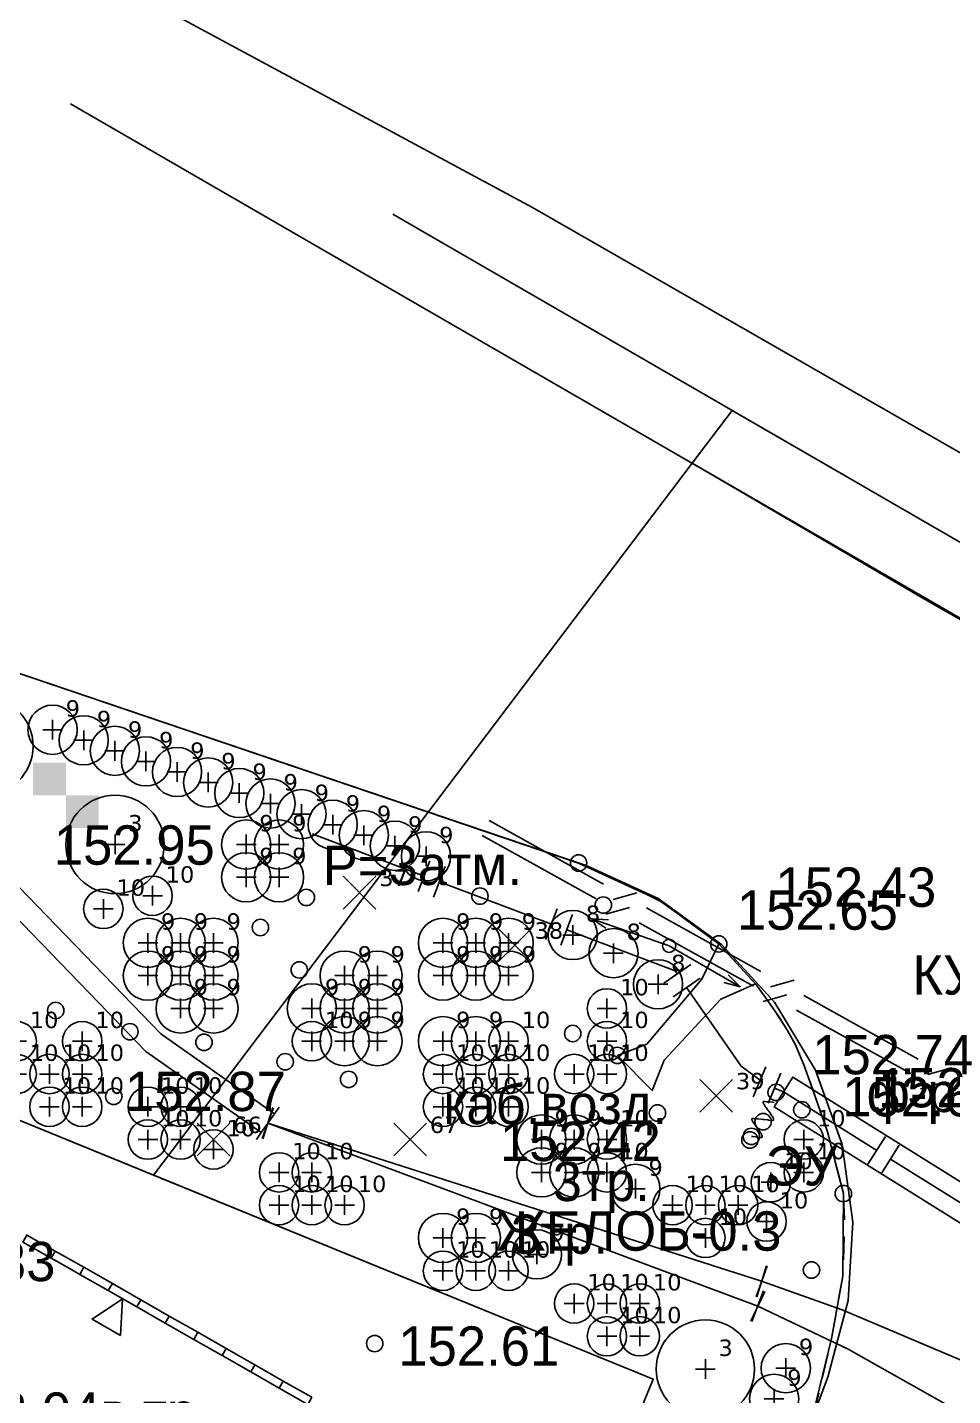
# Model space of a CAD drawing. Header units: metres. Extents: x -2743 to 126, y 13385 to 13916.
# Drawn here: x -2034.9 to -2006.69, y 13703.71 to 13745.44 of the extents above; entities that cross this region are included whole.
import ezdxf

# ---------------------------------------------------------------- set-up
doc = ezdxf.new("R2010")
doc.units = ezdxf.units.M
for name, color, linetype in [('GREEN_LABELS', 7, 'Continuous'), ('GREEN_REJECT', 1, 'Continuous'), ('GREEN_SHRUBS', 94, 'Continuous'), ('GREEN_SHRUBS_APPROVAL', 40, 'Continuous'), ('GREEN_TREES', 3, 'Continuous'), ('GREEN_ZONE_ALLOWED', 3, 'Continuous'), ('link-улица Берзарина_Граница работ$0$ГП_Граница проектирования', 7, 'Continuous'), ('link-улица Берзарина_Покрытия — Новые$0$ДВ_ПП_Газон_Р', 7, 'Continuous'), ('link-улица Берзарина_Покрытия — Новые$0$ДВ_ПП_Газон_У за счет АБ_ПЧ', 7, 'Continuous'), ('link-улица Берзарина_Покрытия — Новые$0$ДВ_ПП_Тип2_Р_покрытия_ПЧ_Местные', 7, 'Continuous'), ('link-улица Берзарина_Покрытия — Новые$0$ДВ_ПП_Тип5_Р ТР', 7, 'Continuous'), ('link_улица Берзарина_борта$0$ДВ_ГП_П_Борт_БР100.30.15', 7, 'Continuous'), ('link_улица Берзарина_борта$0$ДВ_ГП_П_Борт_Пониженный_бетонный', 7, 'Continuous'), ('link_улица Берзарина_Люки$0$_ГП_Г колодцы_сущ.', 7, 'Continuous'), ('output[1-12]_3_ДЖКХ-24_03233kl$0$Красные линии', 7, 'Continuous'), ('output[1-12]_3_ДЖКХ-24_03233tp$0$Береговая линия', 7, 'Continuous'), ('output[1-12]_3_ДЖКХ-24_03233tp$0$Горизонтали', 7, 'Continuous'), ('output[1-12]_3_ДЖКХ-24_03233tp$0$Граница улицы', 7, 'Continuous'), ('output[1-12]_3_ДЖКХ-24_03233tp$0$Колодцы', 7, 'Continuous'), ('output[1-12]_3_ДЖКХ-24_03233tp$0$ЛЭП', 7, 'Continuous'), ('output[1-12]_3_ДЖКХ-24_03233tp$0$Отдельно стоящее дерево', 7, 'Continuous'), ('output[1-12]_3_ДЖКХ-24_03233tp$0$Светофоры', 7, 'Continuous'), ('output[1-12]_3_ДЖКХ-24_03233tp$0$Указатель подз коммуникаций', 7, 'Continuous'), ('output[1-12]_3_ДЖКХ-24_03233tp$0$Фонари', 7, 'Continuous'), ('output[1-12]_3_ДЖКХ-24_03233tp$0$Фонтаны', 7, 'Continuous'), ('output[1-12]_3_ДЖКХ-24_03233up$0$Газопровод', 7, 'Continuous'), ('output[1-12]_3_ДЖКХ-24_03233up$0$Кабель защиты', 7, 'Continuous'), ('output[1-12]_3_ДЖКХ-24_03233up$0$Кабель связи', 7, 'Continuous'), ('output[1-12]_3_ДЖКХ-24_03233up$0$Кабель электрический', 7, 'Continuous'), ('output[1-12]_3_ДЖКХ-24_03233up$0$Подземные коммуникации', 7, 'Continuous')]:
    doc.layers.add(name, color=color, linetype=linetype)
doc.styles.add('unicode', font='DejaVuSans.ttf')

# ---------------------------------------------------------------- blocks, each defined once
blk = doc.blocks.new('GREEN_TREE_ACER_GINNALA')
for p, q in [((-0.3, 0), (0.3, 0)), ((0, -0.3), (0, 0.3))]:
    blk.add_line(p, q)
blk.add_circle((0, 0), 1.5)
at = {"style": 'unicode', "flags": 1}
for tag, p in [('POS', (0.4, 0.4)), ('NUM', (0.4, -0.9)), ('SPECIES', (0.4, -1.8)), ('NPA', (0.4, -2.7))]:
    blk.add_attdef(tag, p, '', height=0.5, dxfattribs=at)
blk = doc.blocks.new('GREEN_SHRUB_LONICERA_TATARICA')
for p, q in [((-0.3, 0), (0.3, 0)), ((0, -0.3), (0, 0.3))]:
    blk.add_line(p, q)
blk.add_circle((0, 0), 0.75)
at = {"style": 'unicode', "flags": 1}
for tag, p in [('POS', (0.4, 0.4)), ('NUM', (0.4, -0.9)), ('SPECIES', (0.4, -1.8)), ('NPA', (0.4, -2.7))]:
    blk.add_attdef(tag, p, '', height=0.5, dxfattribs=at)
blk = doc.blocks.new('GREEN_SHRUB_COTONEASTER_LUCIDUS')
for p, q in [((-0.3, 0), (0.3, 0)), ((0, -0.3), (0, 0.3))]:
    blk.add_line(p, q)
blk.add_circle((0, 0), 0.6)
at = {"style": 'unicode', "flags": 1}
for tag, p in [('POS', (0.4, 0.4)), ('NUM', (0.4, -0.9)), ('SPECIES', (0.4, -1.8)), ('NPA', (0.4, -2.7))]:
    blk.add_attdef(tag, p, '', height=0.5, dxfattribs=at)
blk = doc.blocks.new('GREEN_SHRUB_CORNUS_SERICEA')
for p, q in [((-0.3, 0), (0.3, 0)), ((0, -0.3), (0, 0.3))]:
    blk.add_line(p, q)
blk.add_circle((0, 0), 0.75)
at = {"style": 'unicode', "flags": 1}
for tag, p in [('POS', (0.4, 0.4)), ('NUM', (0.4, -0.9)), ('SPECIES', (0.4, -1.8)), ('NPA', (0.4, -2.7))]:
    blk.add_attdef(tag, p, '', height=0.5, dxfattribs=at)
blk = doc.blocks.new('GREEN_REJECT_MARK')
for p, q in [((-0.5, -0.5), (0.5, 0.5)), ((-0.5, 0.5), (0.5, -0.5))]:
    blk.add_line(p, q)
at = {"style": 'unicode'}
blk.add_attdef('NUM', (0.6, 0.2), '', height=0.5, dxfattribs=at)

msp = doc.modelspace()

# ---------------------------------------------------------------- hatches: boundary and pattern name
at = {"layer": 'GREEN_ZONE_ALLOWED', "transparency": 33554508}
h = msp.add_hatch(color=3, dxfattribs=at)
h.dxf.hatch_style = 1
h.paths.add_polyline_path([(-2034.727, 13722.022), (-2034.727, 13723.022), (-2033.727, 13723.022), (-2033.727, 13722.022), (-2034.727, 13722.022)])
h = msp.add_hatch(color=3, dxfattribs=at)
h.dxf.hatch_style = 1
h.paths.add_polyline_path([(-2033.727, 13721.022), (-2033.727, 13722.022), (-2032.727, 13722.022), (-2032.727, 13721.022), (-2033.727, 13721.022)])

# ---------------------------------------------------------------- linework, layer by layer
at = {"layer": 'link-улица Берзарина_Граница работ$0$ГП_Граница проектирования'}
for points in [[(-2034.664, 13748.118), (-2019.498, 13739.951), (-1992.683, 13724.563)], [(-2002.701, 13690.383), (-2013.582, 13696.083), (-2018.344, 13698.028), (-2015.815, 13704.218), (-2037.774, 13713.186), (-2057.346, 13717.399), (-2067.815, 13719.695), (-2073.271, 13719.76), (-2073.4, 13720.539), (-2073.919, 13721.787), (-2074.814, 13723.415), (-2076.072, 13725.382), (-2083.484, 13726.947), (-2084.856, 13727.75), (-2087.877, 13729.517), (-2089.061, 13730.432), (-2090.322, 13731.69), (-2091.365, 13733.003), (-2091.919, 13733.882), (-2092.731, 13735.328), (-2092.714, 13735.388), (-2102.118, 13738.128)]]:
    msp.add_lwpolyline(points, dxfattribs=at)
at = {"layer": 'link-улица Берзарина_Покрытия — Новые$0$ДВ_ПП_Газон_Р'}
msp.add_lwpolyline([(-2022.675, 13721.511), (-2042.228, 13728.138), (-2043.572, 13728.593), (-2050.755, 13715.98), (-2037.774, 13713.186), (-2031.05, 13710.44), (-2022.675, 13721.511)], close=True, dxfattribs=at)
msp.add_lwpolyline([(-2010.928, 13703.201), (-2010.379, 13705.457), (-2010.035, 13707.357), (-2010.019, 13709.876), (-2010.234, 13710.72), (-2010.499, 13711.76), (-2010.794, 13712.606), (-2010.794, 13712.606), (-2011.2, 13713.751), (-2011.478, 13714.411), (-2011.723, 13714.845), (-2012.001, 13715.285), (-2012.391, 13715.859), (-2012.695, 13716.267), (-2013.173, 13716.787), (-2013.818, 13717.489), (-2014.029, 13717.644), (-2014.606, 13718.067), (-2015.01, 13718.363), (-2015.587, 13718.785), (-2016.034, 13719.006), (-2018.091, 13719.957), (-2022.675, 13721.511), (-2031.05, 13710.44), (-2015.815, 13704.218), (-2018.344, 13698.028)], dxfattribs=at)
at = {"layer": 'link-улица Берзарина_Покрытия — Новые$0$ДВ_ПП_Газон_У за счет АБ_ПЧ'}
msp.add_lwpolyline([(-2011.018, 13702.877), (-2010.489, 13704.278), (-2009.868, 13706.612), (-2009.726, 13709), (-2010.06, 13711.368), (-2010.867, 13713.644), (-2012.114, 13715.712), (-2013.732, 13717.473), (-2015.667, 13718.879), (-2017.864, 13719.88), (-2017.864, 13719.88), (-2018.091, 13719.957), (-2016.034, 13719.006), (-2015.587, 13718.785), (-2015.01, 13718.363), (-2014.606, 13718.067), (-2014.029, 13717.644), (-2013.818, 13717.489), (-2013.173, 13716.787), (-2012.695, 13716.267), (-2012.391, 13715.859), (-2012.001, 13715.285), (-2011.723, 13714.845), (-2011.478, 13714.411), (-2011.2, 13713.751), (-2010.794, 13712.606), (-2010.499, 13711.76), (-2010.234, 13710.72), (-2010.019, 13709.876), (-2010.035, 13707.357), (-2010.379, 13705.457), (-2010.928, 13703.201)], dxfattribs=at)
at = {"layer": 'link-улица Берзарина_Покрытия — Новые$0$ДВ_ПП_Тип2_Р_покрытия_ПЧ_Местные'}
msp.add_lwpolyline([(-1988.37, 13716.932), (-1991.106, 13718.488), (-1999.352, 13723.318), (-2007.644, 13728.067), (-2014.63, 13732.152), (-2022.675, 13721.511), (-2018.091, 13719.957), (-2017.864, 13719.88), (-2015.667, 13718.879), (-2013.732, 13717.473), (-2012.114, 13715.712), (-2010.867, 13713.644), (-2010.06, 13711.368), (-2009.726, 13709), (-2009.868, 13706.612), (-2010.489, 13704.278), (-2011.018, 13702.877), (-2011.09, 13702.616), (-2012.031, 13700.052), (-2013.582, 13696.083), (-2005.423, 13691.809), (-1988.37, 13716.932)], close=True, dxfattribs=at)
at = {"layer": 'link-улица Берзарина_Покрытия — Новые$0$ДВ_ПП_Тип5_Р ТР'}
msp.add_lwpolyline([(-1981.138, 13712.857), (-1981.184, 13712.872), (-1981.23, 13712.888), (-1981.275, 13712.905), (-1981.321, 13712.923), (-1981.508, 13713.006), (-1981.691, 13713.097), (-1981.87, 13713.197), (-1982.044, 13713.305), (-1984.609, 13714.793), (-1984.938, 13714.983), (-1988.352, 13716.957), (-2014.627, 13732.15), (-2013.411, 13733.758), (-1995.949, 13723.66), (-1993.249, 13722.04), (-1989.548, 13719.851), (-1987.282, 13718.534), (-1981.615, 13715.24), (-1978.867, 13713.643), (-1981.138, 13712.857)], close=True, dxfattribs=at)
at = {"layer": 'link_улица Берзарина_борта$0$ДВ_ГП_П_Борт_БР100.30.15'}
for points in [[(-1984.113, 13714.505), (-1984.609, 13714.793), (-1984.938, 13714.983), (-2024.759, 13738.009), (-2033.586, 13743.112)], [(-2057.346, 13717.399), (-2056.54, 13729.014), (-2056.414, 13729.691), (-2056.141, 13730.313), (-2055.735, 13730.859), (-2055.21, 13731.303), (-2054.597, 13731.617), (-2053.937, 13731.781), (-2053.257, 13731.792), (-2052.584, 13731.647), (-2042.228, 13728.138), (-2017.864, 13719.88), (-2015.667, 13718.879), (-2013.732, 13717.473), (-2012.114, 13715.712), (-2010.867, 13713.644), (-2010.06, 13711.368), (-2009.726, 13709), (-2009.868, 13706.612), (-2010.489, 13704.278), (-2013.582, 13696.083)]]:
    msp.add_lwpolyline(points, dxfattribs=at)
at = {"layer": 'link_улица Берзарина_борта$0$ДВ_ГП_П_Борт_Пониженный_бетонный'}
msp.add_lwpolyline([(-1978.26, 13713.432), (-1994.202, 13722.65), (-2023.758, 13739.74)], dxfattribs=at)
at = {"layer": 'link_улица Берзарина_Люки$0$_ГП_Г колодцы_сущ.'}
msp.add_circle((-2012.068, 13712.961), 0.25, dxfattribs=at)
at = {"layer": 'output[1-12]_3_ДЖКХ-24_03233kl$0$Красные линии'}
for points in [[(-2035.042, 13708.393), (-2034.171, 13707.903), (-2034.048, 13708.121), (-2034.919, 13708.611), (-2035.042, 13708.393)], [(-2033.65, 13707.609), (-2033.301, 13707.41), (-2033.177, 13707.628), (-2033.527, 13707.827), (-2034.048, 13708.121), (-2034.171, 13707.903), (-2033.65, 13707.609)], [(-2033.301, 13707.41), (-2032.433, 13706.915), (-2032.309, 13707.132), (-2033.177, 13707.628), (-2033.301, 13707.41)], [(-2032.433, 13706.915), (-2031.564, 13706.419), (-2031.44, 13706.636), (-2032.309, 13707.132), (-2032.433, 13706.915)], [(-2032.06, 13705.551), (-2031.998, 13706.667), (-2032.928, 13706.046), (-2032.06, 13705.551)], [(-2031.564, 13706.419), (-2030.696, 13705.923), (-2030.572, 13706.141), (-2031.44, 13706.636), (-2031.564, 13706.419)], [(-2030.696, 13705.923), (-2029.827, 13705.428), (-2029.703, 13705.645), (-2030.572, 13706.141), (-2030.696, 13705.923)], [(-2029.827, 13705.428), (-2028.959, 13704.932), (-2028.835, 13705.149), (-2029.703, 13705.645), (-2029.827, 13705.428)], [(-2028.959, 13704.932), (-2028.09, 13704.436), (-2027.966, 13704.653), (-2028.835, 13705.149), (-2028.959, 13704.932)], [(-2028.09, 13704.436), (-2027.222, 13703.941), (-2027.098, 13704.158), (-2027.966, 13704.653), (-2028.09, 13704.436)], [(-2027.222, 13703.941), (-2026.353, 13703.445), (-2026.229, 13703.662), (-2027.098, 13704.158), (-2027.222, 13703.941)]]:
    msp.add_lwpolyline(points, close=True, dxfattribs=at)
at = {"layer": 'output[1-12]_3_ДЖКХ-24_03233tp$0$Береговая линия'}
msp.add_lwpolyline([(-2013.818, 13717.489), (-2014.333, 13716.413), (-2016.016, 13714.433), (-2016.909, 13714.09), (-2015.853, 13713.021), (-2015.481, 13713.942), (-2013.753, 13715.805), (-2012.695, 13716.267)], dxfattribs=at)
at = {"layer": 'output[1-12]_3_ДЖКХ-24_03233tp$0$Горизонтали'}
for centre in [(-2018.091, 13719.957), (-2013.818, 13717.489), (-2016.909, 13714.09), (-2032.268, 13712.84), (-2010.019, 13709.876), (-2024.309, 13705.301)]:
    msp.add_circle(centre, 0.25, dxfattribs=at)
at = {"layer": 'output[1-12]_3_ДЖКХ-24_03233tp$0$Граница улицы'}
for points in [[(-2017.786, 13719.816), (-2017.137, 13719.516)], [(-2016.683, 13719.306), (-2016.034, 13719.006)], [(-2015.587, 13718.785), (-2015.01, 13718.363)], [(-2014.606, 13718.067), (-2014.029, 13717.644)], [(-2013.657, 13717.314), (-2013.173, 13716.787)], [(-2012.835, 13716.419), (-2012.695, 13716.267), (-2012.391, 13715.859)], [(-2012.105, 13715.45), (-2011.723, 13714.845)], [(-2011.478, 13714.411), (-2011.2, 13713.751)], [(-2011.03, 13713.281), (-2010.794, 13712.606)], [(-2010.629, 13712.134), (-2010.499, 13711.76), (-2010.42, 13711.451)], [(-2010.297, 13710.966), (-2010.12, 13710.273)], [(-2010.015, 13709.786), (-2009.986, 13709.071)], [(-2009.992, 13708.571), (-2010.015, 13707.856)], [(-2010.035, 13707.357), (-2010.162, 13706.653)], [(-2010.251, 13706.161), (-2010.379, 13705.457)], [(-2010.489, 13704.97), (-2010.652, 13704.273)], [(-2010.766, 13703.786), (-2010.906, 13703.188), (-2010.937, 13703.092)]]:
    msp.add_lwpolyline(points, dxfattribs=at)
at = {"layer": 'output[1-12]_3_ДЖКХ-24_03233tp$0$Колодцы'}
msp.add_circle((-2012.068, 13712.961), 0.25, dxfattribs=at)
at = {"layer": 'output[1-12]_3_ДЖКХ-24_03233tp$0$ЛЭП'}
for points in [[(-2017.691, 13718.258), (-2015.332, 13717.43)], [(-2017.176, 13718.219), (-2017.691, 13718.258), (-2017.263, 13717.965)], [(-2013.164, 13716.184), (-2015.332, 13717.43)], [(-2013.664, 13716.317), (-2013.164, 13716.184), (-2013.532, 13716.55)]]:
    msp.add_lwpolyline(points, dxfattribs=at)
at = {"layer": 'output[1-12]_3_ДЖКХ-24_03233tp$0$Отдельно стоящее дерево'}
for centre in [(-2026.395, 13718.906), (-2027.794, 13717.99), (-2026.61, 13716.697), (-2034.035, 13715.458), (-2031.775, 13714.811), (-2029.515, 13714.488), (-2018.27, 13714.757), (-2027.04, 13713.895), (-2025.103, 13713.356), (-2015.687, 13712.332)]:
    msp.add_circle(centre, 0.25, dxfattribs=at)
at = {"layer": 'output[1-12]_3_ДЖКХ-24_03233tp$0$Светофоры'}
for centre in [(-2021.101, 13718.947), (-2017.338, 13718.674), (-2010.991, 13707.545)]:
    msp.add_circle(centre, 0.25, dxfattribs=at)
at = {"layer": 'output[1-12]_3_ДЖКХ-24_03233tp$0$Указатель подз коммуникаций'}
for centre in [(-2012.465, 13712.069), (-2012.869, 13711.51)]:
    msp.add_circle(centre, 0.25, dxfattribs=at)
at = {"layer": 'output[1-12]_3_ДЖКХ-24_03233tp$0$Фонари'}
msp.add_circle((-2015.332, 13717.43), 0.2, dxfattribs=at)
at = {"layer": 'output[1-12]_3_ДЖКХ-24_03233tp$0$Фонтаны'}
msp.add_circle((-2011.284, 13712.432), 0.25, dxfattribs=at)
at = {"layer": 'output[1-12]_3_ДЖКХ-24_03233up$0$Газопровод'}
for points in [[(-2026.218, 13720.844), (-2022.804, 13719.556)], [(-2022.98, 13719.088), (-2022.627, 13720.024)], [(-2022.512, 13718.912), (-2022.159, 13719.848)], [(-2022.336, 13719.38), (-2018.922, 13718.092)], [(-2019.098, 13717.624), (-2018.745, 13718.56)], [(-2018.63, 13717.448), (-2018.278, 13718.384)], [(-2018.454, 13717.916), (-2015.15, 13716.67), (-2015.083, 13716.573)], [(-2015.494, 13716.289), (-2014.672, 13716.858)], [(-2015.21, 13715.878), (-2014.388, 13716.446)], [(-2014.799, 13716.162), (-2013.137, 13713.758), (-2012.551, 13713.329)], [(-2012.771, 13712.822), (-2012.384, 13713.743)], [(-2012.311, 13712.628), (-2011.923, 13713.549)], [(-2000, 13704.945), (-2012.129, 13712.519), (-2011.561, 13713.43), (-2000, 13706.212)], [(-2012.117, 13713.089), (-2011.845, 13712.974), (-2009.002, 13711.194)], [(-2009.268, 13710.77), (-2008.737, 13711.618)], [(-2008.844, 13710.505), (-2008.313, 13711.353)], [(-2008.579, 13710.929), (-2005.486, 13708.992)]]:
    msp.add_lwpolyline(points, dxfattribs=at)
at = {"layer": 'output[1-12]_3_ДЖКХ-24_03233up$0$Кабель защиты'}
for points in [[(-2012.304, 13712.397), (-2012.313, 13712.41), (-2012.344, 13712.451), (-2012.357, 13712.469), (-2012.377, 13712.498), (-2012.399, 13712.529), (-2012.413, 13712.551), (-2012.427, 13712.572), (-2012.436, 13712.588), (-2012.445, 13712.605), (-2012.45, 13712.615), (-2012.454, 13712.624), (-2012.458, 13712.632), (-2012.459, 13712.636), (-2012.46, 13712.639), (-2012.462, 13712.646), (-2012.463, 13712.65), (-2012.463, 13712.653), (-2012.464, 13712.656), (-2012.464, 13712.66), (-2012.464, 13712.664), (-2012.463, 13712.666), (-2012.463, 13712.668), (-2012.463, 13712.669), (-2012.462, 13712.671), (-2012.462, 13712.672), (-2012.461, 13712.674), (-2012.46, 13712.676), (-2012.459, 13712.677), (-2012.458, 13712.678), (-2012.458, 13712.679), (-2012.457, 13712.68), (-2012.456, 13712.68), (-2012.455, 13712.681), (-2012.454, 13712.682), (-2012.452, 13712.683), (-2012.45, 13712.684), (-2012.449, 13712.684), (-2012.448, 13712.685), (-2012.446, 13712.685), (-2012.445, 13712.686), (-2012.443, 13712.686), (-2012.442, 13712.686), (-2012.438, 13712.687), (-2012.436, 13712.687), (-2012.433, 13712.687), (-2012.428, 13712.687), (-2012.424, 13712.687), (-2012.416, 13712.686), (-2012.317, 13712.676), (-2012.284, 13712.673), (-2012.174, 13712.662), (-2012.132, 13712.657)], [(-2012.65, 13711.878), (-2012.659, 13711.89), (-2012.689, 13711.931), (-2012.702, 13711.95), (-2012.722, 13711.978), (-2012.744, 13712.009), (-2012.758, 13712.031), (-2012.772, 13712.052), (-2012.781, 13712.068), (-2012.79, 13712.085), (-2012.796, 13712.095), (-2012.8, 13712.104), (-2012.803, 13712.113), (-2012.804, 13712.116), (-2012.805, 13712.12), (-2012.807, 13712.126), (-2012.808, 13712.13), (-2012.809, 13712.133), (-2012.809, 13712.137), (-2012.809, 13712.14), (-2012.809, 13712.144), (-2012.809, 13712.146), (-2012.809, 13712.148), (-2012.808, 13712.15), (-2012.808, 13712.151), (-2012.807, 13712.152), (-2012.806, 13712.154), (-2012.805, 13712.156), (-2012.804, 13712.158), (-2012.804, 13712.158), (-2012.803, 13712.159), (-2012.802, 13712.16), (-2012.801, 13712.161), (-2012.8, 13712.161), (-2012.799, 13712.162), (-2012.798, 13712.163), (-2012.796, 13712.164), (-2012.794, 13712.165), (-2012.793, 13712.165), (-2012.792, 13712.165), (-2012.79, 13712.166), (-2012.788, 13712.166), (-2012.787, 13712.166), (-2012.784, 13712.167), (-2012.782, 13712.167), (-2012.778, 13712.167), (-2012.773, 13712.167), (-2012.769, 13712.167), (-2012.761, 13712.166), (-2012.662, 13712.157), (-2012.629, 13712.153), (-2012.52, 13712.142), (-2012.477, 13712.138)], [(-2012.304, 13712.397), (-2012.295, 13712.385), (-2012.265, 13712.344), (-2012.252, 13712.325), (-2012.232, 13712.297), (-2012.21, 13712.266), (-2012.196, 13712.244), (-2012.182, 13712.223), (-2012.173, 13712.207), (-2012.164, 13712.19), (-2012.158, 13712.18), (-2012.154, 13712.171), (-2012.151, 13712.162), (-2012.15, 13712.159), (-2012.149, 13712.155), (-2012.147, 13712.149), (-2012.146, 13712.145), (-2012.146, 13712.142), (-2012.145, 13712.138), (-2012.145, 13712.135), (-2012.145, 13712.131), (-2012.145, 13712.129), (-2012.146, 13712.127), (-2012.146, 13712.125), (-2012.146, 13712.124), (-2012.147, 13712.123), (-2012.148, 13712.121), (-2012.149, 13712.119), (-2012.15, 13712.117), (-2012.15, 13712.117), (-2012.151, 13712.116), (-2012.152, 13712.115), (-2012.153, 13712.114), (-2012.154, 13712.114), (-2012.155, 13712.113), (-2012.156, 13712.112), (-2012.158, 13712.111), (-2012.16, 13712.11), (-2012.161, 13712.11), (-2012.162, 13712.11), (-2012.164, 13712.109), (-2012.166, 13712.109), (-2012.167, 13712.109), (-2012.17, 13712.108), (-2012.172, 13712.108), (-2012.176, 13712.108), (-2012.181, 13712.108), (-2012.185, 13712.108), (-2012.193, 13712.109), (-2012.292, 13712.118), (-2012.325, 13712.122), (-2012.434, 13712.133), (-2012.477, 13712.138)], [(-2012.65, 13711.878), (-2012.641, 13711.865), (-2012.61, 13711.824), (-2012.597, 13711.806), (-2012.577, 13711.778), (-2012.555, 13711.746), (-2012.541, 13711.724), (-2012.527, 13711.703), (-2012.518, 13711.687), (-2012.509, 13711.67), (-2012.504, 13711.66), (-2012.5, 13711.651), (-2012.496, 13711.643), (-2012.495, 13711.639), (-2012.494, 13711.636), (-2012.492, 13711.629), (-2012.491, 13711.625), (-2012.491, 13711.622), (-2012.49, 13711.619), (-2012.49, 13711.615), (-2012.49, 13711.611), (-2012.491, 13711.609), (-2012.491, 13711.607), (-2012.491, 13711.606), (-2012.492, 13711.604), (-2012.492, 13711.603), (-2012.493, 13711.601), (-2012.494, 13711.599), (-2012.495, 13711.598), (-2012.496, 13711.597), (-2012.496, 13711.596), (-2012.497, 13711.595), (-2012.498, 13711.595), (-2012.499, 13711.594), (-2012.5, 13711.593), (-2012.502, 13711.592), (-2012.504, 13711.591), (-2012.505, 13711.591), (-2012.506, 13711.59), (-2012.508, 13711.59), (-2012.509, 13711.589), (-2012.511, 13711.589), (-2012.512, 13711.589), (-2012.516, 13711.588), (-2012.518, 13711.588), (-2012.521, 13711.588), (-2012.526, 13711.588), (-2012.53, 13711.589), (-2012.538, 13711.589), (-2012.637, 13711.599), (-2012.67, 13711.602), (-2012.78, 13711.613), (-2012.822, 13711.618)]]:
    msp.add_lwpolyline(points, dxfattribs=at)
msp.add_circle((-2012.822, 13711.618), 0.25, dxfattribs=at)
at = {"layer": 'output[1-12]_3_ДЖКХ-24_03233up$0$Кабель связи'}
for points in [[(-2017.333, 13719.314), (-2020.821, 13721.254)], [(-2017.553, 13718.864), (-2021.035, 13720.8)], [(-2016.317, 13719.052), (-2017.038, 13718.847)], [(-2016.537, 13718.602), (-2017.257, 13718.397)], [(-2012.533, 13716.645), (-2016.022, 13718.585)], [(-2012.76, 13716.199), (-2016.242, 13718.135)], [(-2011.517, 13716.384), (-2012.238, 13716.178)], [(-2011.744, 13715.938), (-2012.464, 13715.732)], [(-2007.733, 13713.977), (-2011.222, 13715.917)], [(-2007.966, 13713.534), (-2011.449, 13715.47)], [(-2006.718, 13713.715), (-2007.438, 13713.51)], [(-2006.951, 13713.273), (-2007.671, 13713.067)]]:
    msp.add_lwpolyline(points, dxfattribs=at)
at = {"layer": 'output[1-12]_3_ДЖКХ-24_03233up$0$Кабель электрический'}
for points in [[(-2027.368, 13712.306), (-2030.831, 13714.747), (-2042.133, 13726.44), (-2046.232, 13728.766), (-2051.679, 13729.638), (-2056.266, 13731.709)], [(-2027.772, 13711.734), (-2031.289, 13714.213), (-2042.567, 13725.88), (-2046.468, 13728.094), (-2051.881, 13728.962), (-2056.554, 13731.071)], [(-2027.368, 13712.306), (-2027.772, 13711.734)], [(-2027.745, 13711.552), (-2027.395, 13712.488)], [(-2027.418, 13712.496), (-2027.722, 13711.544)], [(-2027.224, 13712.51), (-2027.368, 13712.306)], [(-2027.772, 13711.734), (-2027.916, 13711.529)], [(-2012.51, 13707.2), (-2027.57, 13712.02)], [(-2027.57, 13712.02), (-2012.63, 13706.44)], [(-2012.677, 13706.729), (-2012.343, 13707.671)], [(-2012.358, 13707.676), (-2012.662, 13706.724)], [(-2012.51, 13707.2), (-2010.05, 13706.33), (-2006.41, 13704.78), (-2002.26, 13703), (-2000, 13701.705)], [(-2012.844, 13705.988), (-2012.416, 13706.892)], [(-2012.805, 13705.972), (-2012.455, 13706.908)], [(-2012.63, 13706.44), (-2009.87, 13705.13), (-2006.36, 13703.15), (-2002.76, 13701.17), (-2000.11, 13699.76), (-2000, 13699.703)]]:
    msp.add_lwpolyline(points, dxfattribs=at)

# ---------------------------------------------------------------- block references
at = {"layer": 'GREEN_REJECT'}
ref = msp.add_blockref('GREEN_REJECT_MARK', (-2024.771, 13719.053), dxfattribs=at)
ref.add_attrib('NUM', '37', (-2024.171, 13719.253), dxfattribs={"layer": 'GREEN_LABELS', "height": 0.5, "style": 'unicode'})
ref = msp.add_blockref('GREEN_REJECT_MARK', (-2020.035, 13717.448), dxfattribs=at)
ref.add_attrib('NUM', '38', (-2019.435, 13717.648), dxfattribs={"layer": 'GREEN_LABELS', "height": 0.5, "style": 'unicode'})
ref = msp.add_blockref('GREEN_REJECT_MARK', (-2013.895, 13712.856), dxfattribs=at)
ref.add_attrib('NUM', '39', (-2013.295, 13713.056), dxfattribs={"layer": 'GREEN_LABELS', "height": 0.5, "style": 'unicode'})
ref = msp.add_blockref('GREEN_REJECT_MARK', (-2029.227, 13711.522), dxfattribs=at)
ref.add_attrib('NUM', '66', (-2028.627, 13711.722), dxfattribs={"layer": 'GREEN_LABELS', "height": 0.5, "style": 'unicode'})
ref = msp.add_blockref('GREEN_REJECT_MARK', (-2023.227, 13711.522), dxfattribs=at)
ref.add_attrib('NUM', '67', (-2022.627, 13711.722), dxfattribs={"layer": 'GREEN_LABELS', "height": 0.5, "style": 'unicode'})
at = {"layer": 'GREEN_SHRUBS'}
for name, p in [('GREEN_SHRUB_LONICERA_TATARICA', (-2034.132, 13724.021)), ('GREEN_SHRUB_LONICERA_TATARICA', (-2033.183, 13723.699)), ('GREEN_SHRUB_LONICERA_TATARICA', (-2032.234, 13723.378)), ('GREEN_SHRUB_LONICERA_TATARICA', (-2031.285, 13723.056)), ('GREEN_SHRUB_LONICERA_TATARICA', (-2030.336, 13722.734)), ('GREEN_SHRUB_LONICERA_TATARICA', (-2029.387, 13722.413)), ('GREEN_SHRUB_LONICERA_TATARICA', (-2028.438, 13722.091)), ('GREEN_SHRUB_LONICERA_TATARICA', (-2027.489, 13721.77)), ('GREEN_SHRUB_LONICERA_TATARICA', (-2026.54, 13721.448)), ('GREEN_SHRUB_LONICERA_TATARICA', (-2025.591, 13721.126)), ('GREEN_SHRUB_LONICERA_TATARICA', (-2024.642, 13720.805)), ('GREEN_SHRUB_LONICERA_TATARICA', (-2028.227, 13720.522)), ('GREEN_SHRUB_LONICERA_TATARICA', (-2027.227, 13720.522)), ('GREEN_SHRUB_LONICERA_TATARICA', (-2023.693, 13720.483)), ('GREEN_SHRUB_LONICERA_TATARICA', (-2022.744, 13720.162)), ('GREEN_SHRUB_LONICERA_TATARICA', (-2028.227, 13719.522)), ('GREEN_SHRUB_LONICERA_TATARICA', (-2027.227, 13719.522)), ('GREEN_SHRUB_COTONEASTER_LUCIDUS', (-2031.083, 13718.959)), ('GREEN_SHRUB_COTONEASTER_LUCIDUS', (-2032.584, 13718.557)), ('GREEN_SHRUB_LONICERA_TATARICA', (-2031.227, 13717.522)), ('GREEN_SHRUB_LONICERA_TATARICA', (-2030.227, 13717.522)), ('GREEN_SHRUB_LONICERA_TATARICA', (-2029.227, 13717.522)), ('GREEN_SHRUB_LONICERA_TATARICA', (-2022.227, 13717.522)), ('GREEN_SHRUB_LONICERA_TATARICA', (-2021.227, 13717.522)), ('GREEN_SHRUB_LONICERA_TATARICA', (-2020.227, 13717.522)), ('GREEN_SHRUB_LONICERA_TATARICA', (-2031.227, 13716.522)), ('GREEN_SHRUB_LONICERA_TATARICA', (-2030.227, 13716.522)), ('GREEN_SHRUB_LONICERA_TATARICA', (-2029.227, 13716.522)), ('GREEN_SHRUB_LONICERA_TATARICA', (-2025.227, 13716.522)), ('GREEN_SHRUB_LONICERA_TATARICA', (-2024.227, 13716.522)), ('GREEN_SHRUB_LONICERA_TATARICA', (-2022.227, 13716.522)), ('GREEN_SHRUB_LONICERA_TATARICA', (-2021.227, 13716.522)), ('GREEN_SHRUB_LONICERA_TATARICA', (-2020.227, 13716.522)), ('GREEN_SHRUB_LONICERA_TATARICA', (-2030.227, 13715.522)), ('GREEN_SHRUB_LONICERA_TATARICA', (-2029.227, 13715.522)), ('GREEN_SHRUB_LONICERA_TATARICA', (-2026.227, 13715.522)), ('GREEN_SHRUB_LONICERA_TATARICA', (-2025.227, 13715.522)), ('GREEN_SHRUB_LONICERA_TATARICA', (-2024.227, 13715.522)), ('GREEN_SHRUB_COTONEASTER_LUCIDUS', (-2017.227, 13715.522)), ('GREEN_SHRUB_COTONEASTER_LUCIDUS', (-2035.227, 13714.522)), ('GREEN_SHRUB_COTONEASTER_LUCIDUS', (-2033.227, 13714.522)), ('GREEN_SHRUB_COTONEASTER_LUCIDUS', (-2026.227, 13714.522)), ('GREEN_SHRUB_LONICERA_TATARICA', (-2025.227, 13714.522)), ('GREEN_SHRUB_LONICERA_TATARICA', (-2024.227, 13714.522)), ('GREEN_SHRUB_LONICERA_TATARICA', (-2022.227, 13714.522)), ('GREEN_SHRUB_LONICERA_TATARICA', (-2021.227, 13714.522)), ('GREEN_SHRUB_COTONEASTER_LUCIDUS', (-2020.227, 13714.522)), ('GREEN_SHRUB_COTONEASTER_LUCIDUS', (-2017.227, 13714.522)), ('GREEN_SHRUB_COTONEASTER_LUCIDUS', (-2035.227, 13713.522)), ('GREEN_SHRUB_COTONEASTER_LUCIDUS', (-2034.227, 13713.522)), ('GREEN_SHRUB_COTONEASTER_LUCIDUS', (-2033.227, 13713.522)), ('GREEN_SHRUB_COTONEASTER_LUCIDUS', (-2022.227, 13713.522)), ('GREEN_SHRUB_COTONEASTER_LUCIDUS', (-2021.227, 13713.522)), ('GREEN_SHRUB_COTONEASTER_LUCIDUS', (-2020.227, 13713.522)), ('GREEN_SHRUB_COTONEASTER_LUCIDUS', (-2018.227, 13713.522)), ('GREEN_SHRUB_COTONEASTER_LUCIDUS', (-2017.227, 13713.522)), ('GREEN_SHRUB_COTONEASTER_LUCIDUS', (-2034.227, 13712.522)), ('GREEN_SHRUB_COTONEASTER_LUCIDUS', (-2033.227, 13712.522)), ('GREEN_SHRUB_COTONEASTER_LUCIDUS', (-2031.227, 13712.522)), ('GREEN_SHRUB_COTONEASTER_LUCIDUS', (-2030.227, 13712.522)), ('GREEN_SHRUB_COTONEASTER_LUCIDUS', (-2022.227, 13712.522)), ('GREEN_SHRUB_COTONEASTER_LUCIDUS', (-2021.227, 13712.522)), ('GREEN_SHRUB_COTONEASTER_LUCIDUS', (-2020.227, 13712.522)), ('GREEN_SHRUB_LONICERA_TATARICA', (-2019.227, 13711.522)), ('GREEN_SHRUB_LONICERA_TATARICA', (-2018.227, 13711.522)), ('GREEN_SHRUB_COTONEASTER_LUCIDUS', (-2031.227, 13711.522)), ('GREEN_SHRUB_COTONEASTER_LUCIDUS', (-2030.227, 13711.522)), ('GREEN_SHRUB_COTONEASTER_LUCIDUS', (-2029.227, 13711.222)), ('GREEN_SHRUB_COTONEASTER_LUCIDUS', (-2017.227, 13711.522)), ('GREEN_SHRUB_COTONEASTER_LUCIDUS', (-2011.227, 13711.522)), ('GREEN_SHRUB_COTONEASTER_LUCIDUS', (-2027.227, 13710.522)), ('GREEN_SHRUB_COTONEASTER_LUCIDUS', (-2026.227, 13710.522)), ('GREEN_SHRUB_LONICERA_TATARICA', (-2019.227, 13710.522)), ('GREEN_SHRUB_LONICERA_TATARICA', (-2018.227, 13710.522)), ('GREEN_SHRUB_COTONEASTER_LUCIDUS', (-2017.227, 13710.522)), ('GREEN_SHRUB_COTONEASTER_LUCIDUS', (-2011.227, 13710.522)), ('GREEN_SHRUB_LONICERA_TATARICA', (-2016.361, 13710.022)), ('GREEN_SHRUB_COTONEASTER_LUCIDUS', (-2012.227, 13710.222)), ('GREEN_SHRUB_COTONEASTER_LUCIDUS', (-2027.227, 13709.522)), ('GREEN_SHRUB_COTONEASTER_LUCIDUS', (-2026.227, 13709.522)), ('GREEN_SHRUB_COTONEASTER_LUCIDUS', (-2025.227, 13709.522)), ('GREEN_SHRUB_COTONEASTER_LUCIDUS', (-2015.227, 13709.522)), ('GREEN_SHRUB_COTONEASTER_LUCIDUS', (-2014.227, 13709.522)), ('GREEN_SHRUB_COTONEASTER_LUCIDUS', (-2013.227, 13709.522)), ('GREEN_SHRUB_LONICERA_TATARICA', (-2022.227, 13708.522)), ('GREEN_SHRUB_LONICERA_TATARICA', (-2021.227, 13708.522)), ('GREEN_SHRUB_COTONEASTER_LUCIDUS', (-2012.361, 13709.022)), ('GREEN_SHRUB_COTONEASTER_LUCIDUS', (-2014.227, 13708.522)), ('GREEN_SHRUB_LONICERA_TATARICA', (-2019.361, 13708.022)), ('GREEN_SHRUB_COTONEASTER_LUCIDUS', (-2022.227, 13707.522)), ('GREEN_SHRUB_COTONEASTER_LUCIDUS', (-2021.227, 13707.522)), ('GREEN_SHRUB_COTONEASTER_LUCIDUS', (-2020.227, 13707.522)), ('GREEN_SHRUB_COTONEASTER_LUCIDUS', (-2018.227, 13706.522)), ('GREEN_SHRUB_COTONEASTER_LUCIDUS', (-2017.227, 13706.522)), ('GREEN_SHRUB_COTONEASTER_LUCIDUS', (-2016.227, 13706.522)), ('GREEN_SHRUB_COTONEASTER_LUCIDUS', (-2017.227, 13705.522)), ('GREEN_SHRUB_COTONEASTER_LUCIDUS', (-2016.227, 13705.522)), ('GREEN_SHRUB_LONICERA_TATARICA', (-2011.775, 13704.552)), ('GREEN_SHRUB_LONICERA_TATARICA', (-2012.129, 13703.614))]:
    msp.add_blockref(name, p, dxfattribs=at)
at = {"layer": 'GREEN_SHRUBS_APPROVAL'}
for p in [(-2018.27, 13717.759), (-2017.029, 13717.207), (-2015.67, 13716.258)]:
    msp.add_blockref('GREEN_SHRUB_CORNUS_SERICEA', p, dxfattribs=at)
at = {"layer": 'GREEN_TREES'}
for p in [(-2036.227, 13723.522), (-2032.227, 13720.522), (-2014.227, 13704.522)]:
    msp.add_blockref('GREEN_TREE_ACER_GINNALA', p, dxfattribs=at)

# ---------------------------------------------------------------- texts
at = {"layer": 'GREEN_LABELS', "style": 'unicode'}
for s, p in [('9', (-2033.732, 13724.421)), ('9', (-2032.783, 13724.099)), ('9', (-2031.834, 13723.778)), ('9', (-2030.885, 13723.456)), ('9', (-2029.936, 13723.134)), ('9', (-2028.987, 13722.813)), ('9', (-2028.038, 13722.491)), ('9', (-2027.089, 13722.17)), ('9', (-2026.14, 13721.848)), ('9', (-2025.191, 13721.526)), ('3', (-2031.827, 13720.922)), ('9', (-2027.827, 13720.922)), ('9', (-2026.827, 13720.922)), ('9', (-2024.242, 13721.205)), ('9', (-2023.293, 13720.883)), ('9', (-2022.344, 13720.562)), ('9', (-2027.827, 13719.922)), ('9', (-2026.827, 13719.922)), ('10', (-2030.683, 13719.359)), ('10', (-2032.184, 13718.957)), ('9', (-2030.827, 13717.922)), ('9', (-2029.827, 13717.922)), ('9', (-2028.827, 13717.922)), ('9', (-2021.827, 13717.922)), ('9', (-2020.827, 13717.922)), ('9', (-2019.827, 13717.922)), ('8', (-2017.87, 13718.159)), ('8', (-2016.629, 13717.607)), ('9', (-2030.827, 13716.922)), ('9', (-2029.827, 13716.922)), ('9', (-2028.827, 13716.922)), ('9', (-2024.827, 13716.922)), ('9', (-2023.827, 13716.922)), ('9', (-2021.827, 13716.922)), ('9', (-2020.827, 13716.922)), ('9', (-2019.827, 13716.922)), ('8', (-2015.27, 13716.658)), ('9', (-2029.827, 13715.922)), ('9', (-2028.827, 13715.922)), ('9', (-2025.827, 13715.922)), ('9', (-2024.827, 13715.922)), ('9', (-2023.827, 13715.922)), ('10', (-2016.827, 13715.922)), ('10', (-2034.827, 13714.922)), ('10', (-2032.827, 13714.922)), ('10', (-2025.827, 13714.922)), ('9', (-2024.827, 13714.922)), ('9', (-2023.827, 13714.922)), ('9', (-2021.827, 13714.922)), ('9', (-2020.827, 13714.922)), ('10', (-2019.827, 13714.922)), ('10', (-2016.827, 13714.922)), ('10', (-2034.827, 13713.922)), ('10', (-2033.827, 13713.922)), ('10', (-2032.827, 13713.922)), ('10', (-2021.827, 13713.922)), ('10', (-2020.827, 13713.922)), ('10', (-2019.827, 13713.922)), ('10', (-2017.827, 13713.922)), ('10', (-2016.827, 13713.922)), ('10', (-2033.827, 13712.922)), ('10', (-2032.827, 13712.922)), ('10', (-2030.827, 13712.922)), ('10', (-2029.827, 13712.922)), ('10', (-2021.827, 13712.922)), ('10', (-2020.827, 13712.922)), ('10', (-2019.827, 13712.922)), ('10', (-2030.827, 13711.922)), ('10', (-2029.827, 13711.922)), ('10', (-2028.827, 13711.622)), ('9', (-2018.827, 13711.922)), ('9', (-2017.827, 13711.922)), ('10', (-2016.827, 13711.922)), ('10', (-2010.827, 13711.922)), ('10', (-2026.827, 13710.922)), ('10', (-2025.827, 13710.922)), ('9', (-2018.827, 13710.922)), ('9', (-2017.827, 13710.922)), ('10', (-2016.827, 13710.922)), ('10', (-2010.827, 13710.922)), ('9', (-2015.961, 13710.422)), ('10', (-2011.827, 13710.622)), ('10', (-2026.827, 13709.922)), ('10', (-2025.827, 13709.922)), ('10', (-2024.827, 13709.922)), ('10', (-2014.827, 13709.922)), ('10', (-2013.827, 13709.922)), ('10', (-2012.827, 13709.922)), ('10', (-2011.961, 13709.422)), ('9', (-2021.827, 13708.922)), ('9', (-2020.827, 13708.922)), ('10', (-2013.827, 13708.922)), ('9', (-2018.961, 13708.422)), ('10', (-2021.827, 13707.922)), ('10', (-2020.827, 13707.922)), ('10', (-2019.827, 13707.922)), ('10', (-2017.827, 13706.922)), ('10', (-2016.827, 13706.922)), ('10', (-2015.827, 13706.922)), ('10', (-2016.827, 13705.922)), ('10', (-2015.827, 13705.922)), ('9', (-2011.375, 13704.952)), ('3', (-2013.827, 13704.922)), ('9', (-2011.729, 13704.014))]:
    msp.add_text(s, height=0.5, dxfattribs=at).set_placement(p)
at = {"layer": 'output[1-12]_3_ДЖКХ-24_03233tp$0$Береговая линия'}
msp.add_text('ЖЕЛОБ-0.3', height=1.2, dxfattribs=at).set_placement((-2020.577, 13708.133))
at = {"layer": 'output[1-12]_3_ДЖКХ-24_03233tp$0$Горизонтали'}
for s, p in [('152.43', (-2012.093, 13718.621)), ('152.65', (-2013.265, 13717.922)), ('152.87', (-2031.925, 13712.392)), ('152.61', (-2010.055, 13712.23)), ('152.44', (-2008.966, 13712.504)), ('152.42', (-2020.493, 13710.866)), ('153.33', (-2038.953, 13707.204)), ('152.61', (-2023.59, 13704.625))]:
    msp.add_text(s, height=1.2, dxfattribs=at).set_placement(p)
at = {"layer": 'output[1-12]_3_ДЖКХ-24_03233tp$0$Колодцы'}
for s, p in [('152.95', (-2034.094, 13719.905)), ('152.74', (-2010.967, 13713.512))]:
    msp.add_text(s, height=1.2, dxfattribs=at).set_placement(p)
at = {"layer": 'output[1-12]_3_ДЖКХ-24_03233up$0$Газопровод'}
for s, p in [('P=3атм.', (-2025.894, 13719.285)), ('ф-р d=530ст.', (-2009.311, 13712.361))]:
    msp.add_text(s, height=1.2, dxfattribs=at).set_placement(p)
at = {"layer": 'output[1-12]_3_ДЖКХ-24_03233up$0$Кабель защиты'}
for s, p in [('КУ', (-2007.915, 13715.946)), ('ЭУ', (-2012.384, 13710.121))]:
    msp.add_text(s, height=1.2, dxfattribs=at).set_placement(p)
at = {"layer": 'output[1-12]_3_ДЖКХ-24_03233up$0$Кабель связи'}
msp.add_text('152.04в.тр.', height=1.2, dxfattribs=at).set_placement((-2037.586, 13702.61))
at = {"layer": 'output[1-12]_3_ДЖКХ-24_03233up$0$Кабель электрический'}
for p in [(-2018.883, 13709.647), (-2020.158, 13708.038)]:
    msp.add_text('3тр.', height=1.2, dxfattribs=at).set_placement(p)
at = {"layer": 'output[1-12]_3_ДЖКХ-24_03233up$0$Подземные коммуникации'}
msp.add_text('каб.возд.', height=1.2, dxfattribs=at).set_placement((-2022.217, 13711.996))

doc.saveas('drawing.dxf')
